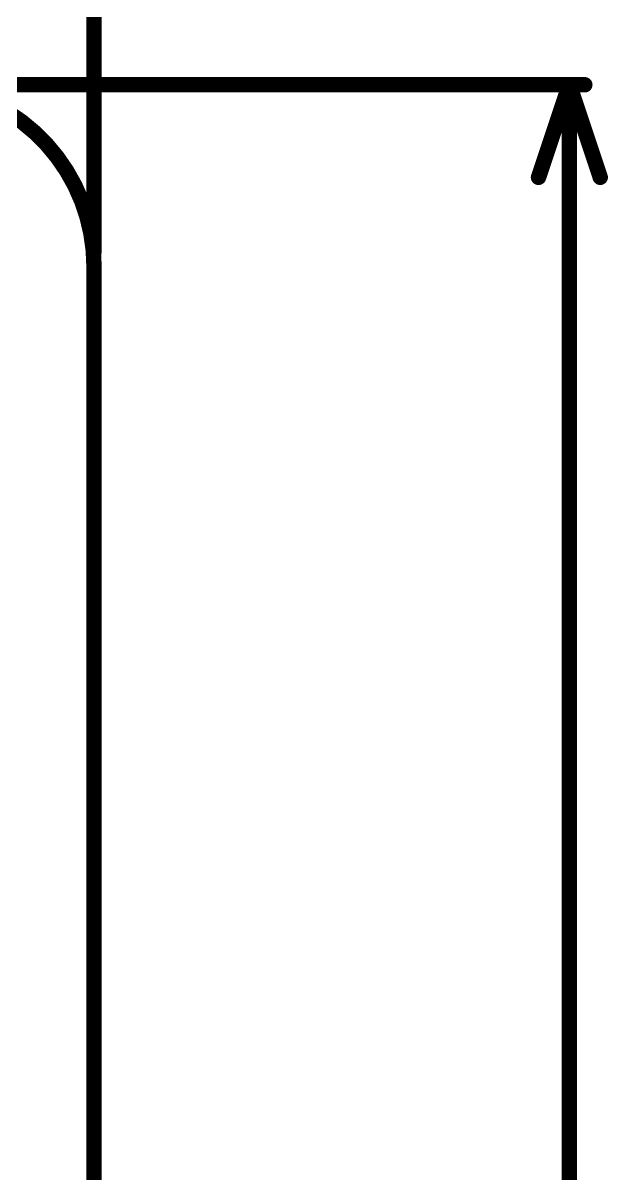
# Model space of a CAD drawing. Header units: inches. Extents: x -4 to 182, y -4 to 85.
# Drawn here: x 52 to 61.63, y 32.06 to 51.02 of the extents above; entities that cross this region are included whole.
import ezdxf

# ---------------------------------------------------------------- set-up
doc = ezdxf.new("R2010")
doc.units = ezdxf.units.IN
doc.layers.add('Board Outline', color=216, linetype='Continuous')
doc.layers.add('Dimensions', color=6, linetype='Continuous')

msp = doc.modelspace()

# ---------------------------------------------------------------- linework, layer by layer
at = {"layer": 'Board Outline'}
for points in [[(50.174, 50, 0.254, 0.254, -0.414214), (53.174, 47, 0.254, 0.254, 0)], [(53.174, -1, 0.254, 0.254, 0), (53.174, 47, 0.254, 0.254, 0)]]:
    msp.add_lwpolyline(points, format="xyseb", dxfattribs=at)
msp.add_lwpolyline([(53.11, 47, 0.127, 0.127, 1), (53.237, 47, 0.127, 0.127, 1)], format="xyseb", close=True, dxfattribs=at)
msp.add_lwpolyline([(53.11, 47, 0.127, 0.127, 1), (53.237, 47, 0.127, 0.127, 1)], format="xyseb", close=True, dxfattribs=at)
at = {"layer": 'Dimensions'}
for points in [[(53.174, 47.254, 0.254, 0.254, 0), (53.174, 58.254, 0.254, 0.254, 0)], [(50.428, 50, 0.254, 0.254, 0), (61.254, 50, 0.254, 0.254, 0)], [(60.492, 48.476, 0.254, 0.254, 0), (61, 50, 0.254, 0.254, 0)], [(61, 27.951, 0.254, 0.254, 0), (61, 50, 0.254, 0.254, 0)], [(61, 50, 0.254, 0.254, 0), (61.508, 48.476, 0.254, 0.254, 0)]]:
    msp.add_lwpolyline(points, format="xyseb", dxfattribs=at)
for points in [[(60.936, 50, 0.127, 0.127, 1), (61.063, 50, 0.127, 0.127, 1)], [(60.936, 50, 0.127, 0.127, 1), (61.063, 50, 0.127, 0.127, 1)], [(60.936, 50, 0.127, 0.127, 1), (61.063, 50, 0.127, 0.127, 1)], [(61.19, 50, 0.127, 0.127, 1), (61.317, 50, 0.127, 0.127, 1)], [(60.428, 48.476, 0.127, 0.127, 1), (60.555, 48.476, 0.127, 0.127, 1)], [(61.444, 48.476, 0.127, 0.127, 1), (61.571, 48.476, 0.127, 0.127, 1)], [(53.11, 47.254, 0.127, 0.127, 1), (53.237, 47.254, 0.127, 0.127, 1)]]:
    msp.add_lwpolyline(points, format="xyseb", close=True, dxfattribs=at)

doc.saveas('drawing.dxf')
